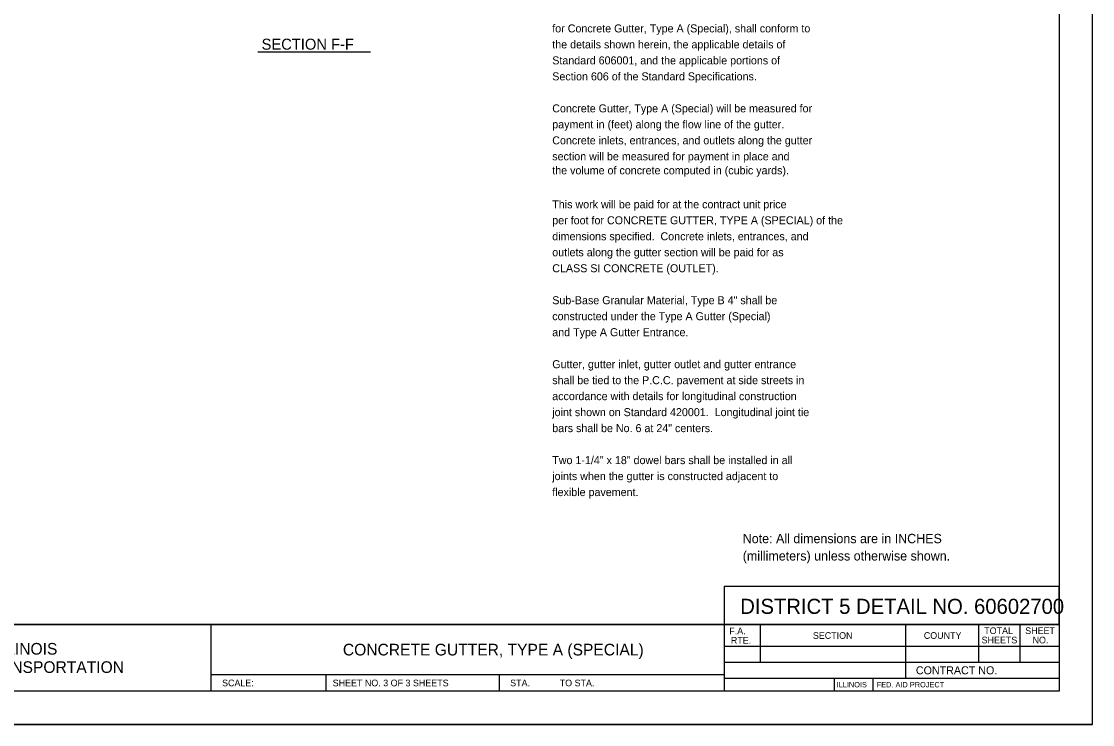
# Model space of a CAD drawing. Extents: x 1589224 to 1591264, y 1592405 to 1592845.
# Drawn here: x 1590942.9 to 1591264.2, y 1592404.7 to 1592615.8 of the extents above; entities that cross this region are included whole.
import ezdxf

# ---------------------------------------------------------------- set-up
doc = ezdxf.new("R2010")
doc.units = 0
for name, color, linetype in [('Level 29', 7, 'Continuous'), ('Level 50', 7, 'Continuous'), ('Sheets_50 Reference Boundary', 7, 'Continuous'), ('Sheets_General Details', 7, 'Continuous'), ('Sheets_Printer Plotting Border', 7, 'Continuous')]:
    doc.layers.add(name, color=color, linetype=linetype)

msp = doc.modelspace()

# ---------------------------------------------------------------- linework, layer by layer
at = {"layer": 'Level 29'}
msp.add_line((1591013.79, 1592606.62), (1591047.58, 1592606.62), dxfattribs=at)
at = {"layer": 'Sheets_50 Reference Boundary'}
msp.add_lwpolyline([(1590624.21, 1592834.67), (1591254.21, 1592834.67), (1591254.21, 1592434.68), (1590624.21, 1592434.68)], close=True, dxfattribs=at)
at = {"layer": 'Sheets_General Details'}
for p, q in [((1591264.21, 1592404.68), (1591264.21, 1592844.68)), ((1590624.21, 1592434.68), (1591254.21, 1592434.68)), ((1590999.69, 1592434.68), (1590999.69, 1592414.68)), ((1591153.69, 1592434.68), (1591153.69, 1592414.68)), ((1591164.49, 1592434.68), (1591164.49, 1592423.37)), ((1591208.09, 1592434.68), (1591208.09, 1592418.57)), ((1591229.94, 1592434.68), (1591229.94, 1592423.37)), ((1591242.35, 1592434.68), (1591242.35, 1592423.37)), ((1591153.69, 1592428.17), (1591254.21, 1592428.17)), ((1591153.69, 1592423.37), (1591254.21, 1592423.37)), ((1590999.69, 1592419.68), (1591153.69, 1592419.68)), ((1591034.21, 1592419.68), (1591034.21, 1592414.68)), ((1591086.21, 1592419.68), (1591086.21, 1592414.68)), ((1591153.69, 1592418.57), (1591254.21, 1592418.57)), ((1591186.64, 1592418.57), (1591186.64, 1592414.68)), ((1591198.24, 1592418.57), (1591198.24, 1592414.68)), ((1591264.21, 1592404.68), (1590584.21, 1592404.68))]:
    msp.add_line(p, q, dxfattribs=at)
for points in [[(1590624.21, 1592834.68), (1591254.21, 1592834.68), (1591254.21, 1592414.68), (1590624.21, 1592414.68)], [(1591153.69, 1592434.68), (1591254.21, 1592434.68), (1591254.21, 1592446.16), (1591153.69, 1592446.16)]]:
    msp.add_lwpolyline(points, close=True, dxfattribs=at)
at = {"layer": 'Sheets_Printer Plotting Border'}
msp.add_lwpolyline([(1590584.21, 1592404.68), (1591264.21, 1592404.68), (1591264.21, 1592844.68), (1590584.21, 1592844.68)], close=True, dxfattribs=at)

# ---------------------------------------------------------------- texts
at = {"layer": 'Level 29'}
msp.add_text('SECTION F-F', height=3.3, dxfattribs=at).set_placement((1591014.92, 1592607.28))
at = {"layer": 'Level 50'}
for s, p in [('for Concrete Gutter, Type A (Special), shall conform to', (1591102.12, 1592612.47)), ('the details shown herein, the applicable details of', (1591102.12, 1592607.67)), ('Standard 606001, and the applicable portions of', (1591102.12, 1592602.87)), ('Section 606 of the Standard Specifications.', (1591102.12, 1592598.07)), ('Concrete Gutter, Type A (Special) will be measured for', (1591102.12, 1592588.47)), ('payment in (feet) along the flow line of the gutter.', (1591102.12, 1592583.67)), ('Concrete inlets, entrances, and outlets along the gutter', (1591102.12, 1592578.87)), ('section will be measured for payment in place and', (1591102.12, 1592574.07)), ('the volume of concrete computed in (cubic yards).', (1591102.12, 1592569.87)), ('This work will be paid for at the contract unit price', (1591102.12, 1592559.67)), ('per foot for CONCRETE GUTTER, TYPE A (SPECIAL) of the', (1591102.12, 1592554.87)), ('dimensions specified.  Concrete inlets, entrances, and', (1591102.12, 1592550.07)), ('outlets along the gutter section will be paid for as', (1591102.12, 1592545.27)), ('CLASS SI CONCRETE (OUTLET).', (1591102.12, 1592540.47)), ('Sub-Base Granular Material, Type B 4" shall be', (1591102.12, 1592530.87)), ('constructed under the Type A Gutter (Special)', (1591102.12, 1592526.07)), ('and Type A Gutter Entrance.', (1591102.12, 1592521.27)), ('Gutter, gutter inlet, gutter outlet and gutter entrance', (1591102.12, 1592511.67)), ('shall be tied to the P.C.C. pavement at side streets in', (1591102.12, 1592506.87)), ('accordance with details for longitudinal construction', (1591102.12, 1592502.07)), ('joint shown on Standard 420001.  Longitudinal joint tie', (1591102.12, 1592497.27)), ('bars shall be No. 6 at 24" centers.', (1591102.12, 1592492.47)), ('Two 1-1/4" x 18" dowel bars shall be installed in all', (1591102.12, 1592482.87)), ('joints when the gutter is constructed adjacent to', (1591102.12, 1592478.07)), ('flexible pavement.', (1591102.12, 1592473.27))]:
    msp.add_text(s, height=2.4, dxfattribs=at).set_placement(p)
at = {"layer": 'Sheets_General Details'}
for s, height, p in [('Note: All dimensions are in INCHES', 2.8003, (1591159.26, 1592459.13)), ('(millimeters) unless otherwise shown.', 2.8003, (1591159.26, 1592453.93)), ('DISTRICT 5 DETAIL NO. 60602700   ', 4.5381, (1591158.52, 1592437.91)), ('F.A.  ', 2, (1591155.24, 1592431.78)), ('RTE.', 2, (1591155.7, 1592428.98)), ('SECTION', 2, (1591180.3, 1592430.42)), ('COUNTY', 2, (1591213.58, 1592430.42)), ('SHEETS', 2, (1591230.92, 1592429.05)), ('TOTAL', 2, (1591231.7, 1592431.85)), ('SHEET', 2, (1591244, 1592431.85)), ('NO.', 2, (1591246.2, 1592429.05)), ('STATE OF ILLINOIS', 3.5, (1590910.23, 1592425.68)), ('CONCRETE GUTTER, TYPE A (SPECIAL)', 3.5, (1591039.31, 1592425.43)), ('DEPARTMENT OF TRANSPORTATION', 3.5, (1590889.14, 1592420.18)), ('CONTRACT NO.      ', 2.4, (1591211.2, 1592419.77)), ('SCALE:          ', 2, (1591003.07, 1592416.18)), ('SHEET NO. 3 OF 3 SHEETS', 2, (1591036.25, 1592416.18)), ('STA.            TO STA.            ', 2, (1591089.5, 1592416.18)), ('ILLINOIS', 1.6, (1591187.42, 1592415.86)), ('FED. AID PROJECT', 1.6, (1591199.45, 1592415.86))]:
    msp.add_text(s, height=height, dxfattribs=at).set_placement(p)

doc.saveas('drawing.dxf')
